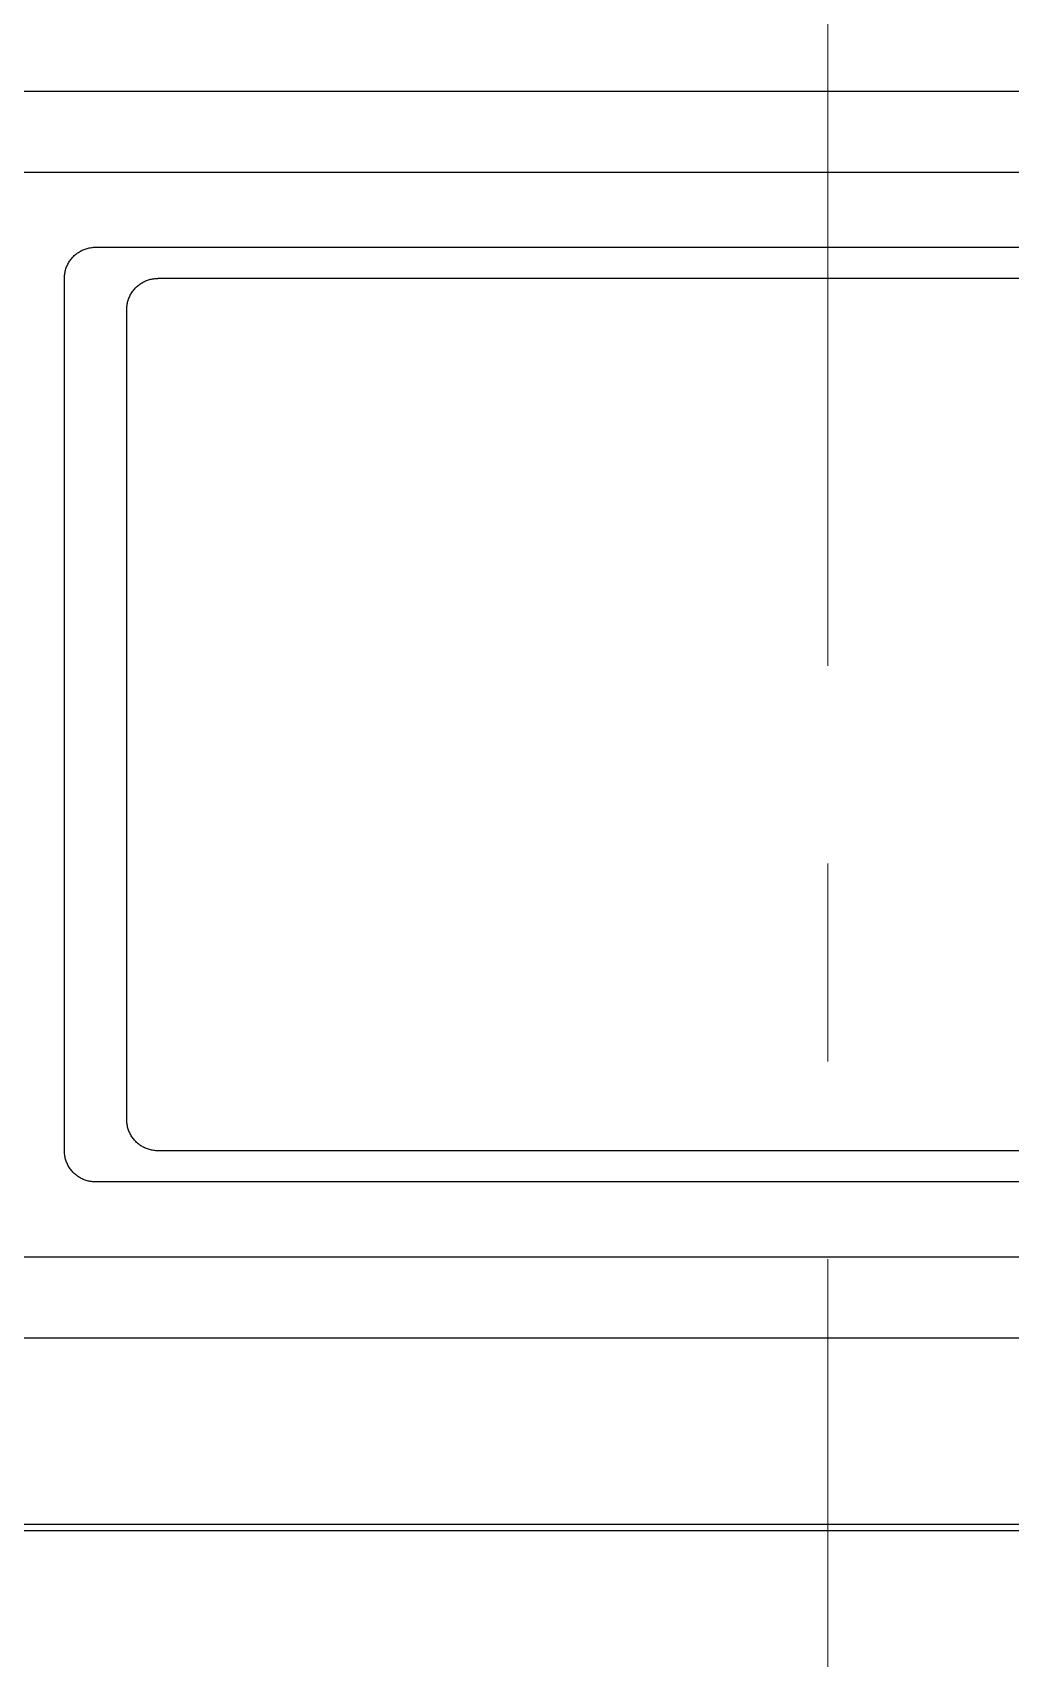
# Model space of a CAD drawing. Header units: millimetres. Extents: x -573 to 3430, y 0 to 3769.
# Drawn here: x 322.8 to 354.2, y 429.7 to 481.9 of the extents above; entities that cross this region are included whole.
import ezdxf

# ---------------------------------------------------------------- set-up
doc = ezdxf.new("R2010")
doc.units = ezdxf.units.MM
doc.linetypes.add('CENTER', pattern=[50.8, 31.75, -6.35, 6.35, -6.35])
doc.layers.add('01 Basic thick', color=7, linetype='Continuous', lineweight=35)
doc.layers.add('05 Center', color=3, linetype='CENTER', lineweight=15)

msp = doc.modelspace()

# ---------------------------------------------------------------- linework, layer by layer
at = {"layer": '01 Basic thick', "lineweight": -3}
for p, q in [((383.589, 479.972, -368.054), (313.089, 479.972, -368.054)), ((384.589, 477.374, -368.054), (312.089, 477.374, -368.054)), ((324.504, 474.915, -368.054), (324.536, 474.925, -368.054)), ((324.536, 474.925, -368.054), (324.569, 474.935, -368.054)), ((324.569, 474.935, -368.054), (324.602, 474.944, -368.054)), ((324.602, 474.944, -368.054), (324.636, 474.951, -368.054)), ((324.636, 474.951, -368.054), (324.669, 474.958, -368.054)), ((324.669, 474.958, -368.054), (324.703, 474.963, -368.054)), ((324.703, 474.963, -368.054), (324.737, 474.967, -368.054)), ((324.737, 474.967, -368.054), (324.771, 474.97, -368.054)), ((324.771, 474.97, -368.054), (324.805, 474.972, -368.054)), ((324.805, 474.972, -368.054), (324.839, 474.972, -368.054)), ((324.839, 474.972, -368.054), (371.839, 474.972, -368.054)), ((323.922, 474.371, -368.054), (323.936, 474.402, -368.054)), ((323.936, 474.402, -368.054), (323.951, 474.432, -368.054)), ((323.951, 474.432, -368.054), (323.967, 474.462, -368.054)), ((323.967, 474.462, -368.054), (323.984, 474.492, -368.054)), ((323.984, 474.492, -368.054), (324.003, 474.521, -368.054)), ((324.003, 474.521, -368.054), (324.022, 474.549, -368.054)), ((324.022, 474.549, -368.054), (324.042, 474.577, -368.054)), ((324.042, 474.577, -368.054), (324.063, 474.603, -368.054)), ((324.063, 474.603, -368.054), (324.085, 474.63, -368.054)), ((324.085, 474.63, -368.054), (324.108, 474.655, -368.054)), ((324.108, 474.655, -368.054), (324.132, 474.679, -368.054)), ((324.132, 474.679, -368.054), (324.156, 474.703, -368.054)), ((324.156, 474.703, -368.054), (324.182, 474.726, -368.054)), ((324.182, 474.726, -368.054), (324.208, 474.748, -368.054)), ((324.208, 474.748, -368.054), (324.235, 474.769, -368.054)), ((324.235, 474.769, -368.054), (324.262, 474.789, -368.054)), ((324.262, 474.789, -368.054), (324.29, 474.808, -368.054)), ((324.29, 474.808, -368.054), (324.319, 474.827, -368.054)), ((324.319, 474.827, -368.054), (324.349, 474.844, -368.054)), ((324.349, 474.844, -368.054), (324.379, 474.86, -368.054)), ((324.379, 474.86, -368.054), (324.409, 474.875, -368.054)), ((324.409, 474.875, -368.054), (324.441, 474.89, -368.054)), ((324.441, 474.89, -368.054), (324.472, 474.903, -368.054)), ((324.472, 474.903, -368.054), (324.504, 474.915, -368.054)), ((323.839, 473.972, -368.054), (323.84, 474.006, -368.054)), ((323.839, 445.972, -368.054), (323.839, 473.972, -368.054)), ((323.84, 474.006, -368.054), (323.841, 474.04, -368.054)), ((323.841, 474.04, -368.054), (323.844, 474.074, -368.054)), ((323.844, 474.074, -368.054), (323.848, 474.108, -368.054)), ((323.848, 474.108, -368.054), (323.853, 474.142, -368.054)), ((323.853, 474.142, -368.054), (323.86, 474.176, -368.054)), ((323.86, 474.176, -368.054), (323.867, 474.209, -368.054)), ((323.867, 474.209, -368.054), (323.876, 474.242, -368.054)), ((323.876, 474.242, -368.054), (323.886, 474.275, -368.054)), ((323.886, 474.275, -368.054), (323.897, 474.307, -368.054)), ((323.897, 474.307, -368.054), (323.909, 474.339, -368.054)), ((323.909, 474.339, -368.054), (323.922, 474.371, -368.054)), ((326.379, 473.86, -368.054), (326.409, 473.875, -368.054)), ((326.409, 473.875, -368.054), (326.441, 473.89, -368.054)), ((326.441, 473.89, -368.054), (326.472, 473.903, -368.054)), ((326.472, 473.903, -368.054), (326.504, 473.915, -368.054)), ((326.504, 473.915, -368.054), (326.536, 473.925, -368.054)), ((326.536, 473.925, -368.054), (326.569, 473.935, -368.054)), ((326.569, 473.935, -368.054), (326.602, 473.944, -368.054)), ((326.602, 473.944, -368.054), (326.636, 473.951, -368.054)), ((326.636, 473.951, -368.054), (326.669, 473.958, -368.054)), ((326.669, 473.958, -368.054), (326.703, 473.963, -368.054)), ((326.703, 473.963, -368.054), (326.737, 473.967, -368.054)), ((326.737, 473.967, -368.054), (326.771, 473.97, -368.054)), ((326.771, 473.97, -368.054), (326.805, 473.972, -368.054)), ((326.805, 473.972, -368.054), (326.839, 473.972, -368.054)), ((369.839, 473.972, -368.054), (326.839, 473.972, -368.054)), ((325.909, 473.339, -368.054), (325.922, 473.371, -368.054)), ((325.922, 473.371, -368.054), (325.936, 473.402, -368.054)), ((325.936, 473.402, -368.054), (325.951, 473.432, -368.054)), ((325.951, 473.432, -368.054), (325.967, 473.462, -368.054)), ((325.967, 473.462, -368.054), (325.984, 473.492, -368.054)), ((325.984, 473.492, -368.054), (326.003, 473.521, -368.054)), ((326.003, 473.521, -368.054), (326.022, 473.549, -368.054)), ((326.022, 473.549, -368.054), (326.042, 473.577, -368.054)), ((326.042, 473.577, -368.054), (326.063, 473.603, -368.054)), ((326.063, 473.603, -368.054), (326.085, 473.63, -368.054)), ((326.085, 473.63, -368.054), (326.108, 473.655, -368.054)), ((326.108, 473.655, -368.054), (326.132, 473.679, -368.054)), ((326.132, 473.679, -368.054), (326.156, 473.703, -368.054)), ((326.156, 473.703, -368.054), (326.182, 473.726, -368.054)), ((326.182, 473.726, -368.054), (326.208, 473.748, -368.054)), ((326.208, 473.748, -368.054), (326.235, 473.769, -368.054)), ((326.235, 473.769, -368.054), (326.262, 473.789, -368.054)), ((326.262, 473.789, -368.054), (326.29, 473.808, -368.054)), ((326.29, 473.808, -368.054), (326.319, 473.827, -368.054)), ((326.319, 473.827, -368.054), (326.349, 473.844, -368.054)), ((326.349, 473.844, -368.054), (326.379, 473.86, -368.054)), ((325.839, 472.972, -368.054), (325.84, 473.006, -368.054)), ((325.839, 446.972, -368.054), (325.839, 472.972, -368.054)), ((325.84, 473.006, -368.054), (325.841, 473.04, -368.054)), ((325.841, 473.04, -368.054), (325.844, 473.074, -368.054)), ((325.844, 473.074, -368.054), (325.848, 473.108, -368.054)), ((325.848, 473.108, -368.054), (325.853, 473.142, -368.054)), ((325.853, 473.142, -368.054), (325.86, 473.176, -368.054)), ((325.86, 473.176, -368.054), (325.867, 473.209, -368.054)), ((325.867, 473.209, -368.054), (325.876, 473.242, -368.054)), ((325.876, 473.242, -368.054), (325.886, 473.275, -368.054)), ((325.886, 473.275, -368.054), (325.897, 473.307, -368.054)), ((325.897, 473.307, -368.054), (325.909, 473.339, -368.054)), ((325.84, 446.938, -368.054), (325.839, 446.972, -368.054)), ((325.841, 446.904, -368.054), (325.84, 446.938, -368.054)), ((325.844, 446.87, -368.054), (325.841, 446.904, -368.054)), ((325.848, 446.836, -368.054), (325.844, 446.87, -368.054)), ((325.853, 446.802, -368.054), (325.848, 446.836, -368.054)), ((325.86, 446.769, -368.054), (325.853, 446.802, -368.054)), ((325.867, 446.735, -368.054), (325.86, 446.769, -368.054)), ((325.876, 446.702, -368.054), (325.867, 446.735, -368.054)), ((325.886, 446.67, -368.054), (325.876, 446.702, -368.054)), ((325.897, 446.637, -368.054), (325.886, 446.67, -368.054)), ((325.909, 446.605, -368.054), (325.897, 446.637, -368.054)), ((325.922, 446.574, -368.054), (325.909, 446.605, -368.054)), ((325.936, 446.543, -368.054), (325.922, 446.574, -368.054)), ((325.951, 446.512, -368.054), (325.936, 446.543, -368.054)), ((325.967, 446.482, -368.054), (325.951, 446.512, -368.054)), ((325.984, 446.453, -368.054), (325.967, 446.482, -368.054)), ((326.003, 446.424, -368.054), (325.984, 446.453, -368.054)), ((326.022, 446.395, -368.054), (326.003, 446.424, -368.054)), ((326.042, 446.368, -368.054), (326.022, 446.395, -368.054)), ((326.063, 446.341, -368.054), (326.042, 446.368, -368.054)), ((326.085, 446.315, -368.054), (326.063, 446.341, -368.054)), ((326.108, 446.29, -368.054), (326.085, 446.315, -368.054)), ((326.132, 446.265, -368.054), (326.108, 446.29, -368.054)), ((326.156, 446.241, -368.054), (326.132, 446.265, -368.054)), ((326.182, 446.218, -368.054), (326.156, 446.241, -368.054)), ((326.208, 446.196, -368.054), (326.182, 446.218, -368.054)), ((323.84, 445.938, -368.054), (323.839, 445.972, -368.054)), ((323.841, 445.904, -368.054), (323.84, 445.938, -368.054)), ((323.844, 445.87, -368.054), (323.841, 445.904, -368.054)), ((323.848, 445.836, -368.054), (323.844, 445.87, -368.054)), ((323.853, 445.802, -368.054), (323.848, 445.836, -368.054)), ((323.86, 445.769, -368.054), (323.853, 445.802, -368.054)), ((323.867, 445.735, -368.054), (323.86, 445.769, -368.054)), ((323.876, 445.702, -368.054), (323.867, 445.735, -368.054)), ((323.886, 445.67, -368.054), (323.876, 445.702, -368.054)), ((326.235, 446.175, -368.054), (326.208, 446.196, -368.054)), ((326.262, 446.155, -368.054), (326.235, 446.175, -368.054)), ((326.29, 446.136, -368.054), (326.262, 446.155, -368.054)), ((326.319, 446.118, -368.054), (326.29, 446.136, -368.054)), ((326.349, 446.1, -368.054), (326.319, 446.118, -368.054)), ((326.379, 446.084, -368.054), (326.349, 446.1, -368.054)), ((326.409, 446.069, -368.054), (326.379, 446.084, -368.054)), ((326.441, 446.055, -368.054), (326.409, 446.069, -368.054)), ((326.472, 446.042, -368.054), (326.441, 446.055, -368.054)), ((326.504, 446.03, -368.054), (326.472, 446.042, -368.054)), ((326.536, 446.019, -368.054), (326.504, 446.03, -368.054)), ((326.569, 446.009, -368.054), (326.536, 446.019, -368.054)), ((326.602, 446.001, -368.054), (326.569, 446.009, -368.054)), ((326.636, 445.993, -368.054), (326.602, 446.001, -368.054)), ((326.669, 445.987, -368.054), (326.636, 445.993, -368.054)), ((326.703, 445.981, -368.054), (326.669, 445.987, -368.054)), ((326.737, 445.977, -368.054), (326.703, 445.981, -368.054)), ((326.771, 445.975, -368.054), (326.737, 445.977, -368.054)), ((326.805, 445.973, -368.054), (326.771, 445.975, -368.054)), ((326.839, 445.972, -368.054), (326.805, 445.973, -368.054)), ((369.839, 445.972, -368.054), (326.839, 445.972, -368.054)), ((323.897, 445.637, -368.054), (323.886, 445.67, -368.054)), ((323.909, 445.605, -368.054), (323.897, 445.637, -368.054)), ((323.922, 445.574, -368.054), (323.909, 445.605, -368.054)), ((323.936, 445.543, -368.054), (323.922, 445.574, -368.054)), ((323.951, 445.512, -368.054), (323.936, 445.543, -368.054)), ((323.967, 445.482, -368.054), (323.951, 445.512, -368.054)), ((323.984, 445.453, -368.054), (323.967, 445.482, -368.054)), ((324.003, 445.424, -368.054), (323.984, 445.453, -368.054)), ((324.022, 445.395, -368.054), (324.003, 445.424, -368.054)), ((324.042, 445.368, -368.054), (324.022, 445.395, -368.054)), ((324.063, 445.341, -368.054), (324.042, 445.368, -368.054)), ((324.085, 445.315, -368.054), (324.063, 445.341, -368.054)), ((324.108, 445.29, -368.054), (324.085, 445.315, -368.054)), ((324.132, 445.265, -368.054), (324.108, 445.29, -368.054)), ((324.156, 445.241, -368.054), (324.132, 445.265, -368.054)), ((324.182, 445.218, -368.054), (324.156, 445.241, -368.054)), ((324.208, 445.196, -368.054), (324.182, 445.218, -368.054)), ((324.235, 445.175, -368.054), (324.208, 445.196, -368.054)), ((324.262, 445.155, -368.054), (324.235, 445.175, -368.054)), ((324.29, 445.136, -368.054), (324.262, 445.155, -368.054)), ((324.319, 445.118, -368.054), (324.29, 445.136, -368.054)), ((324.349, 445.1, -368.054), (324.319, 445.118, -368.054)), ((324.379, 445.084, -368.054), (324.349, 445.1, -368.054)), ((324.409, 445.069, -368.054), (324.379, 445.084, -368.054)), ((324.441, 445.055, -368.054), (324.409, 445.069, -368.054)), ((324.472, 445.042, -368.054), (324.441, 445.055, -368.054)), ((324.504, 445.03, -368.054), (324.472, 445.042, -368.054)), ((324.536, 445.019, -368.054), (324.504, 445.03, -368.054)), ((324.569, 445.009, -368.054), (324.536, 445.019, -368.054)), ((324.602, 445.001, -368.054), (324.569, 445.009, -368.054)), ((324.636, 444.993, -368.054), (324.602, 445.001, -368.054)), ((324.669, 444.987, -368.054), (324.636, 444.993, -368.054)), ((324.703, 444.981, -368.054), (324.669, 444.987, -368.054)), ((324.737, 444.977, -368.054), (324.703, 444.981, -368.054)), ((324.771, 444.975, -368.054), (324.737, 444.977, -368.054)), ((324.805, 444.973, -368.054), (324.771, 444.975, -368.054)), ((324.839, 444.972, -368.054), (324.805, 444.973, -368.054)), ((371.839, 444.972, -368.054), (324.839, 444.972, -368.054)), ((312.089, 442.57, -368.054), (384.589, 442.57, -368.054)), ((313.089, 439.972, -368.054), (383.589, 439.972, -368.054)), ((538.339, 433.972, -368.054), (158.339, 433.972, -368.054)), ((538.339, 433.772, -368.054), (158.339, 433.772, -368.054))]:
    msp.add_line(p, q, dxfattribs=at)
at = {"layer": '05 Center'}
msp.add_line((348.339, 105.939, -368.054), (348.339, 3767.44, -368.054), dxfattribs=at)

doc.saveas('drawing.dxf')
